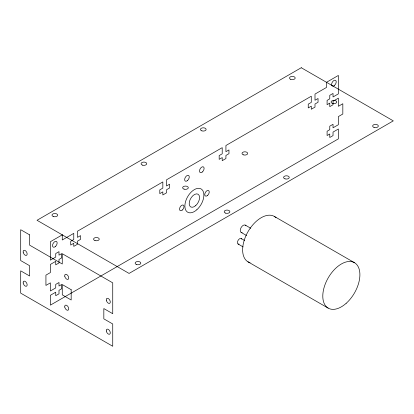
<?xml version="1.0" encoding="UTF-8"?>
<svg xmlns="http://www.w3.org/2000/svg" width="414" height="414" viewBox="0 0 414 414"><rect width="100%" height="100%" fill="white"/><g stroke="black" fill="none" stroke-linecap="round" stroke-linejoin="round"><path stroke-width="0.62" d="M274.368 216.45L354.529 262.73M245.331 225.138L250.775 228.28M241.114 232.399L246.553 235.54M241.238 238.557L244.581 240.487M238.076 244.006L243.085 246.899M247.996 261.829L328.157 308.109M250.061 262.714A26.242 15.152 -60 0 1 248.064 231.566A26.242 15.152 -60 0 1 276.04 217.723M242.185 232.58A4.197 2.422 -60 0 1 241.046 227.69A4.197 2.422 -60 0 1 245.921 225.785M239.033 244.11A3.152 1.816 -60 0 1 237.978 240.57A3.152 1.816 -60 0 1 241.683 239.044M301.263 67.73L37.027 220.284L129.064 273.421L393.3 120.867L301.263 67.73M62.266 234.852L50.389 241.709L50.389 260.137L55.735 257.053L55.735 253.539L59 251.65L59 255.164L61.67 253.622L61.67 257.906L59 259.449L59 262.968L55.735 264.851L55.735 261.337L50.389 264.422L50.389 272.562L45.933 275.134L45.933 285.422L50.389 282.85L50.389 290.99L55.735 287.906L55.735 284.392L59 282.508L59 286.022L61.67 284.475L61.67 288.765L59 290.307L59 293.821L55.735 295.705L55.735 292.191L50.389 295.275L50.389 305.134L338.373 138.866L338.373 129.008L333.032 132.092L333.032 135.611L329.767 137.495L329.767 133.981L327.091 135.523L327.091 131.238L329.767 129.696L329.767 126.182L333.032 124.293L333.032 127.807L338.373 124.723L338.373 116.582L342.828 114.01L342.828 103.728L338.373 106.294L338.373 98.154L333.032 101.239L333.032 104.752L329.767 106.641L329.767 103.127L327.091 104.67L327.091 100.385L329.767 98.842L329.767 95.329L333.032 93.44L333.032 96.954L338.373 93.869L338.373 75.441L326.501 82.298L326.501 87.442L314.997 94.082L314.997 100.255L318.04 98.496L318.04 102.268L314.997 104.028L314.997 107.112L311.281 109.255L311.281 106.17L308.239 107.925L308.239 104.152L311.281 102.398L311.281 96.224L225.925 145.505L225.925 151.679L228.968 149.92L228.968 153.692L225.925 155.447L225.925 158.536L222.214 160.679L222.214 157.589L219.172 159.349L219.172 155.576L222.214 153.822L222.214 147.648L166.547 179.79L166.547 185.958L169.59 184.204L169.59 187.972L166.547 189.731L166.547 192.815L162.837 194.958L162.837 191.873L159.794 193.628L159.794 189.86L162.837 188.101L162.837 181.932L77.48 231.209L77.48 237.382L80.523 235.623L80.523 239.395L77.48 241.155L77.48 244.239L73.77 246.382L73.77 243.297L70.727 245.052L70.727 241.279L73.77 239.525L73.77 233.356L62.266 239.996L62.266 234.852M29.606 234.852L20.7 229.713L20.7 260.566L29.606 265.705L29.606 275.993L20.7 270.849L20.7 293.133L112.737 346.27L112.737 323.986L103.831 318.847L103.831 308.559L112.737 313.703L112.737 282.85L62.266 253.71L62.266 263.992L29.606 245.14L29.606 234.852M71.172 289.707L62.266 284.563L62.266 294.846L71.172 299.99L71.172 289.707M334.517 85.377A3.255 1.879 -60 0 0 335.547 80.337A3.255 1.879 -60 0 0 331.697 83.752A3.255 1.879 -60 0 0 334.517 85.377M55.44 246.506A3.255 1.879 -60 0 0 56.47 241.465A3.255 1.879 -60 0 0 52.619 244.876A3.255 1.879 -60 0 0 55.44 246.506M202.399 171.939A3.255 1.879 -60 0 0 203.429 166.899A3.255 1.879 -60 0 0 199.584 170.314A3.255 1.879 -60 0 0 202.399 171.939M187.558 180.509A3.255 1.879 -60 0 0 188.587 175.469A3.255 1.879 -60 0 0 184.737 178.884A3.255 1.879 -60 0 0 187.558 180.509M94.992 240.555A2.836 1.635 0 0 0 99.241 239.137A2.836 1.635 0 0 0 94.992 237.724A2.836 1.635 0 0 0 94.992 240.555M184.059 189.131A2.836 1.635 0 0 0 188.308 187.718A2.836 1.635 0 0 0 184.059 186.3A2.836 1.635 0 0 0 184.059 189.131M142.494 165.134A2.836 1.635 0 0 0 146.742 163.716A2.836 1.635 0 0 0 142.494 162.304A2.836 1.635 0 0 0 142.494 165.134M53.427 216.558A2.836 1.635 0 0 0 57.675 215.14A2.836 1.635 0 0 0 53.427 213.722A2.836 1.635 0 0 0 53.427 216.558M290.768 79.369A2.836 1.635 0 0 0 295.182 78.132A2.836 1.635 0 0 0 291.12 76.543A2.836 1.635 0 0 0 290.768 79.369M201.872 130.855A2.836 1.635 0 0 0 206.125 129.437A2.836 1.635 0 0 0 201.872 128.019A2.836 1.635 0 0 0 201.872 130.855M243.437 154.852A2.836 1.635 0 0 0 247.686 153.434A2.836 1.635 0 0 0 243.437 152.016A2.836 1.635 0 0 0 243.437 154.852M332.333 103.365A2.836 1.635 0 0 0 336.748 102.129A2.836 1.635 0 0 0 332.685 100.54A2.836 1.635 0 0 0 332.333 103.365M346.145 303.343A26.242 15.152 -60 0 0 354.467 262.693A26.242 15.152 -60 0 0 323.422 290.224A26.242 15.152 -60 0 0 346.145 303.343M182.341 210.007A3.152 1.816 -60 0 0 183.34 205.132A3.152 1.816 -60 0 0 179.614 208.433A3.152 1.816 -60 0 0 182.341 210.007M195.729 205.592A7.348 4.243 -60 0 0 198.058 194.207A7.348 4.243 -60 0 0 189.364 201.918A7.348 4.243 -60 0 0 195.729 205.592M207.574 195.439A3.152 1.816 -60 0 0 208.573 190.559A3.152 1.816 -60 0 0 204.847 193.866A3.152 1.816 -60 0 0 207.574 195.439M196.841 209.748A13.434 7.757 -60 0 0 201.1 188.934A13.434 7.757 -60 0 0 185.203 203.031A13.434 7.757 -60 0 0 196.841 209.748M23.184 252.152A2.836 1.635 60 0 0 26.465 255.36A2.836 1.635 60 0 0 25.808 251.044A2.836 1.635 60 0 0 23.184 252.152M23.184 283.005A2.836 1.635 60 0 0 26.465 286.214A2.836 1.635 60 0 0 25.808 281.898A2.836 1.635 60 0 0 23.184 283.005M64.75 307.007A2.836 1.635 60 0 0 68.031 310.21A2.836 1.635 60 0 0 67.373 305.894A2.836 1.635 60 0 0 64.75 307.007M64.75 276.154A2.836 1.635 60 0 0 68.031 279.357A2.836 1.635 60 0 0 67.373 275.041A2.836 1.635 60 0 0 64.75 276.154M136.558 264.551A2.836 1.635 0 0 0 140.807 263.138A2.836 1.635 0 0 0 136.558 261.72A2.836 1.635 0 0 0 136.558 264.551M225.625 213.132A2.836 1.635 0 0 0 229.873 211.714A2.836 1.635 0 0 0 225.625 210.296A2.836 1.635 0 0 0 225.625 213.132M285.003 178.848A2.836 1.635 0 0 0 289.251 177.43A2.836 1.635 0 0 0 285.003 176.012A2.836 1.635 0 0 0 285.003 178.848M374.07 127.424A2.836 1.635 0 0 0 378.318 126.006A2.836 1.635 0 0 0 374.07 124.593A2.836 1.635 0 0 0 374.07 127.424M106.315 331.003A2.836 1.635 60 0 0 109.596 334.207A2.836 1.635 60 0 0 108.939 329.891A2.836 1.635 60 0 0 106.315 331.003M106.315 300.15A2.836 1.635 60 0 0 109.596 303.353A2.836 1.635 60 0 0 108.939 299.037A2.836 1.635 60 0 0 106.315 300.15"/></g></svg>
